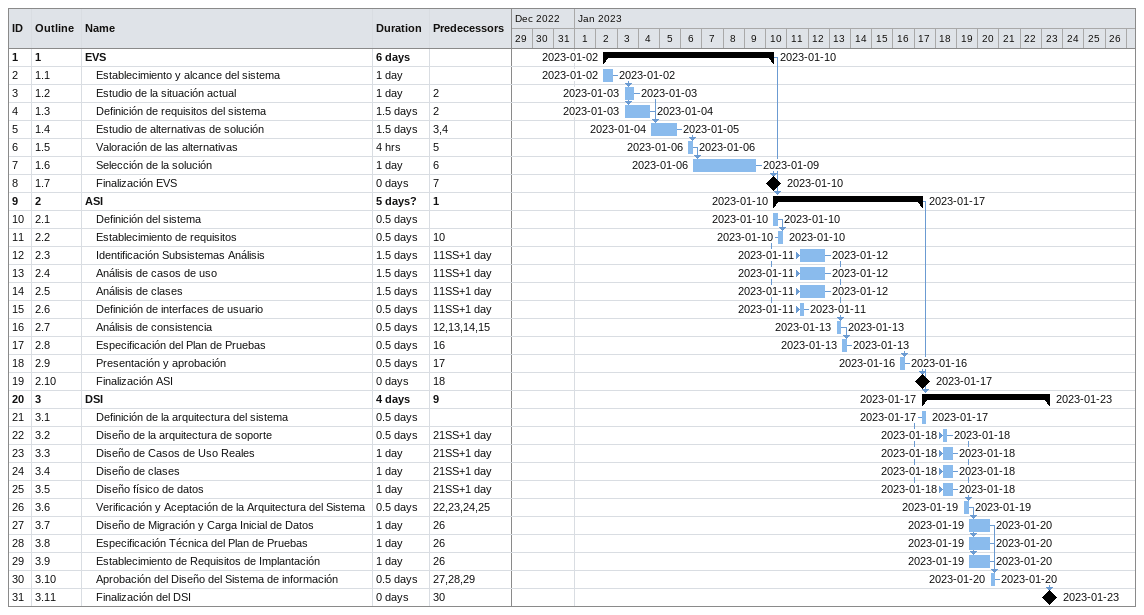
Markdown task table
| ID | WBS | Task | Duration | Start | Finish | Predecessors |
|---|---|---|---|---|---|---|
| 1 | 1 | **EVS** | 6d | 2023-01-02 | 2023-01-10 |  |
| 2 | 1.1 | Establecimiento y alcance del sistema | 1d | 2023-01-02 | 2023-01-02 |  |
| 3 | 1.2 | Estudio de la situación actual | 1d | 2023-01-03 | 2023-01-03 | 2 |
| 4 | 1.3 | Definición de requisitos del sistema | 1.5d | 2023-01-03 | 2023-01-04 | 2 |
| 5 | 1.4 | Estudio de alternativas de solución | 1.5d | 2023-01-04 | 2023-01-05 | 3, 4 |
| 6 | 1.5 | Valoración de las alternativas | 4h | 2023-01-06 | 2023-01-06 | 5 |
| 7 | 1.6 | Selección de la solución | 1d | 2023-01-06 | 2023-01-09 | 6 |
| 8 | 1.7 | Finalización EVS | 0d | 2023-01-10 | 2023-01-10 | 7 |
| 9 | 2 | **ASI** | 5d? | 2023-01-10 | 2023-01-17 | 1 |
| 10 | 2.1 | Definición del sistema | 0.5d | 2023-01-10 | 2023-01-10 |  |
| 11 | 2.2 | Establecimiento de requisitos | 0.5d | 2023-01-10 | 2023-01-10 | 10 |
| 12 | 2.3 | Identificación Subsistemas Análisis | 1.5d | 2023-01-11 | 2023-01-12 | 11SS+1d |
| 13 | 2.4 | Análisis de casos de uso | 1.5d | 2023-01-11 | 2023-01-12 | 11SS+1d |
| 14 | 2.5 | Análisis de clases | 1.5d | 2023-01-11 | 2023-01-12 | 11SS+1d |
| 15 | 2.6 | Definición de interfaces de usuario | 0.5d | 2023-01-11 | 2023-01-11 | 11SS+1d |
| 16 | 2.7 | Análisis de consistencia | 0.5d | 2023-01-13 | 2023-01-13 | 12, 13, 14, 15 |
| 17 | 2.8 | Especificación del Plan de Pruebas | 0.5d | 2023-01-13 | 2023-01-13 | 16 |
| 18 | 2.9 | Presentación y aprobación | 0.5d | 2023-01-16 | 2023-01-16 | 17 |
| 19 | 2.10 | Finalización ASI | 0d | 2023-01-17 | 2023-01-17 | 18 |
| 20 | 3 | **DSI** | 4d | 2023-01-17 | 2023-01-23 | 9 |
| 21 | 3.1 | Definición de la arquitectura del sistema | 0.5d | 2023-01-17 | 2023-01-17 |  |
| 22 | 3.2 | Diseño de la arquitectura de soporte | 0.5d | 2023-01-18 | 2023-01-18 | 21SS+1d |
| 23 | 3.3 | Diseño de Casos de Uso Reales | 1d | 2023-01-18 | 2023-01-18 | 21SS+1d |
| 24 | 3.4 | Diseño de clases | 1d | 2023-01-18 | 2023-01-18 | 21SS+1d |
| 25 | 3.5 | Diseño físico de datos | 1d | 2023-01-18 | 2023-01-18 | 21SS+1d |
| 26 | 3.6 | Verificación y Aceptación de la Arquitectura del Sistema | 0.5d | 2023-01-19 | 2023-01-19 | 22, 23, 24, 25 |
| 27 | 3.7 | Diseño de Migración y Carga Inicial de Datos | 1d | 2023-01-19 | 2023-01-20 | 26 |
| 28 | 3.8 | Especificación Técnica del Plan de Pruebas | 1d | 2023-01-19 | 2023-01-20 | 26 |
| 29 | 3.9 | Establecimiento de Requisitos de Implantación | 1d | 2023-01-19 | 2023-01-20 | 26 |
| 30 | 3.10 | Aprobación del Diseño del Sistema de información | 0.5d | 2023-01-20 | 2023-01-20 | 27, 28, 29 |
| 31 | 3.11 | Finalización del DSI | 0d | 2023-01-23 | 2023-01-23 | 30 |
